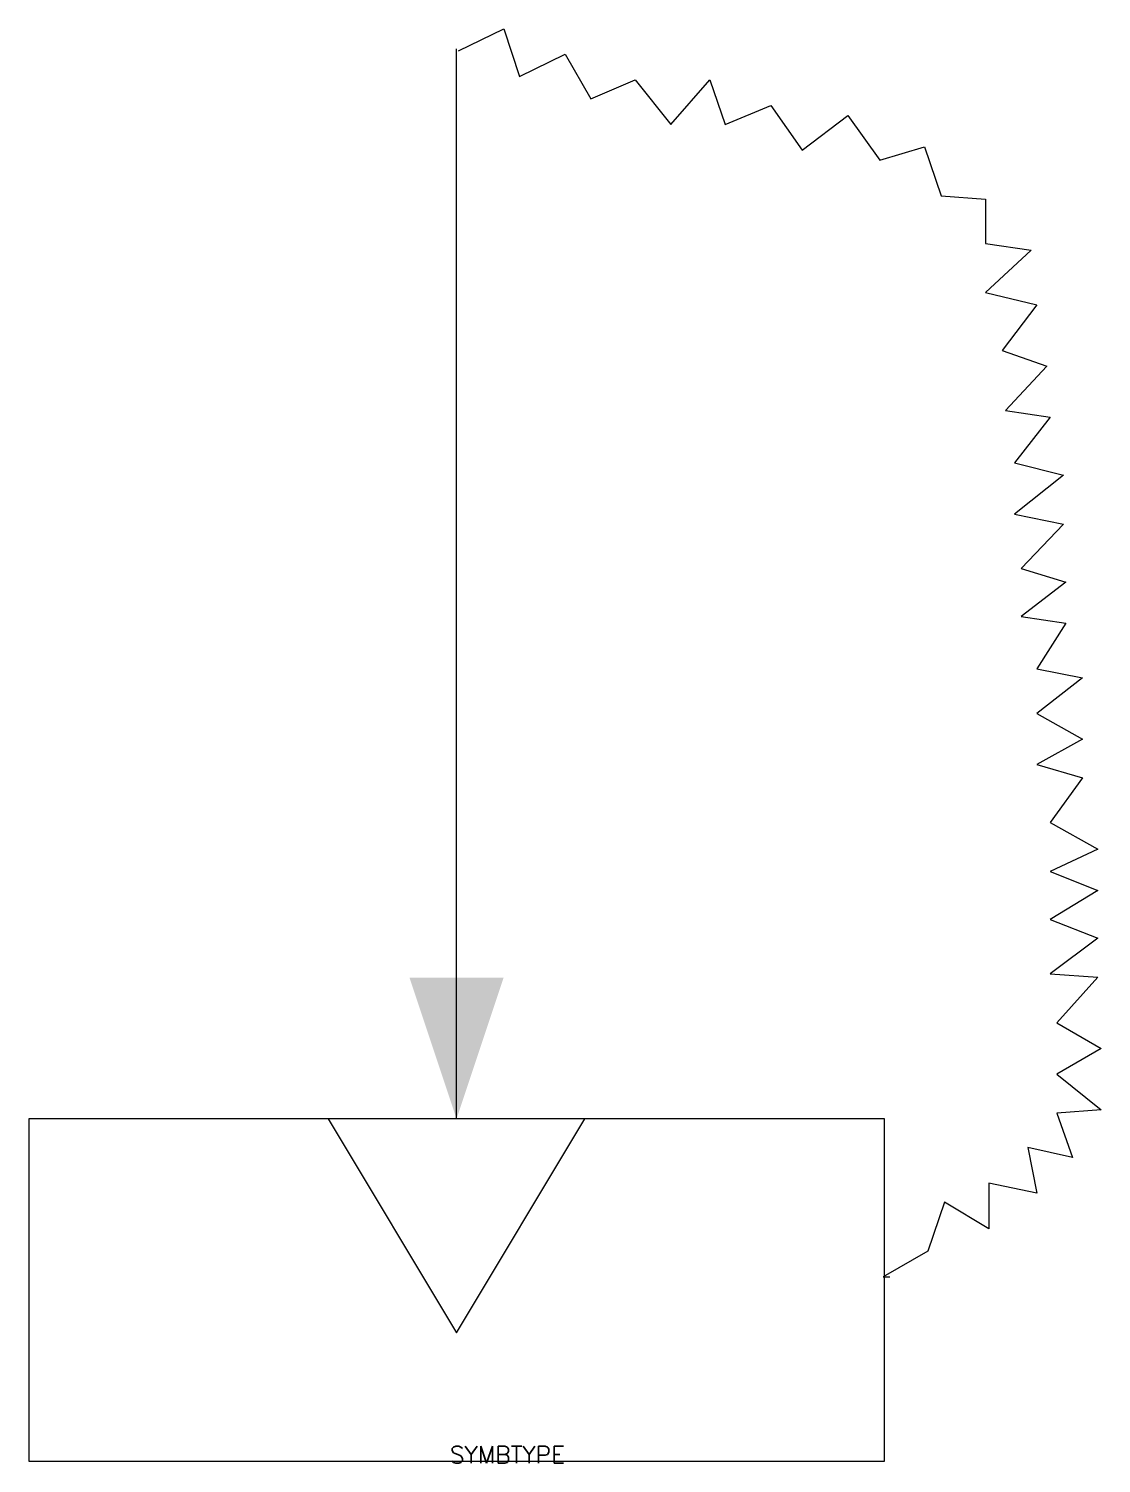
# Model space of a CAD drawing. Extents: x 263.1 to 275.6, y 200 to 216.8.
import ezdxf

# ---------------------------------------------------------------- set-up
doc = ezdxf.new("R2010")
doc.units = 0
doc.header["$LTSCALE"] = 6
doc.header["$MEASUREMENT"] = 0
doc.layers.get('0').update_dxf_attribs({"linetype": 'CONTINUOUS'})
doc.layers.add('1', color=7, linetype='CONTINUOUS')
doc.layers.add('2', color=1, linetype='CONTINUOUS')
doc.styles.get("Standard").update_dxf_attribs({"font": 'simplex', "width": 0.85})

msp = doc.modelspace()

# ---------------------------------------------------------------- linework, layer by layer
at = {"layer": '1'}
for p, q in [((268.099, 216.499), (268.632, 216.759)), ((268.632, 216.759), (268.814, 216.199)), ((268.078, 204.025), (268.078, 216.525)), ((268.814, 216.199), (269.347, 216.46)), ((269.347, 216.46), (269.646, 215.939)), ((269.646, 215.939), (270.166, 216.16)), ((270.166, 216.16), (270.582, 215.64)), ((270.582, 215.64), (271.037, 216.16)), ((271.037, 216.16), (271.219, 215.64)), ((271.219, 215.64), (271.752, 215.861)), ((271.752, 215.861), (272.116, 215.341)), ((272.116, 215.341), (272.649, 215.744)), ((272.649, 215.744), (273.026, 215.224)), ((273.026, 215.224), (273.546, 215.38)), ((273.546, 215.38), (273.741, 214.808)), ((273.741, 214.808), (274.261, 214.769)), ((274.261, 214.769), (274.261, 214.249)), ((274.261, 214.249), (274.794, 214.171)), ((274.794, 214.171), (274.261, 213.676)), ((274.261, 213.676), (274.859, 213.533)), ((274.859, 213.533), (274.456, 213)), ((274.456, 213), (274.976, 212.818)), ((274.976, 212.818), (274.495, 212.298)), ((274.495, 212.298), (275.015, 212.22)), ((275.015, 212.22), (274.599, 211.686)), ((274.599, 211.686), (275.171, 211.543)), ((275.171, 211.543), (274.599, 211.088)), ((274.599, 211.088), (275.171, 210.971)), ((275.171, 210.971), (274.677, 210.451)), ((274.677, 210.451), (275.197, 210.295)), ((275.197, 210.295), (274.677, 209.892)), ((274.677, 209.892), (275.197, 209.814)), ((275.197, 209.814), (274.859, 209.28)), ((274.859, 209.28), (275.392, 209.176)), ((275.392, 209.176), (274.859, 208.76)), ((274.859, 208.76), (275.392, 208.461)), ((275.392, 208.461), (274.859, 208.162)), ((274.859, 208.162), (275.392, 208.006)), ((275.392, 208.006), (275.015, 207.485)), ((275.015, 207.485), (275.574, 207.173)), ((275.574, 207.173), (275.015, 206.913)), ((275.015, 206.913), (275.574, 206.692)), ((275.574, 206.692), (275.015, 206.354)), ((275.015, 206.354), (275.574, 206.133)), ((275.574, 206.133), (275.015, 205.717)), ((275.015, 205.717), (275.574, 205.678)), ((275.574, 205.678), (275.093, 205.144)), ((275.093, 205.144), (275.613, 204.845)), ((275.613, 204.845), (275.093, 204.546)), ((275.093, 204.546), (275.613, 204.13)), ((275.613, 204.13), (275.093, 204.091)), ((273.078, 204.025), (263.078, 204.025)), ((263.078, 204.025), (263.078, 200.025)), ((266.578, 204.025), (268.078, 201.525)), ((268.078, 201.525), (269.578, 204.025)), ((273.078, 200.025), (273.078, 204.025)), ((275.093, 204.091), (275.275, 203.571)), ((275.275, 203.571), (274.755, 203.688)), ((274.755, 203.688), (274.859, 203.154)), ((274.859, 203.154), (274.3, 203.272)), ((274.3, 203.272), (274.3, 202.738)), ((273.78, 203.05), (273.585, 202.478)), ((274.3, 202.738), (273.78, 203.05)), ((273.585, 202.478), (273.065, 202.179)), ((273.065, 202.179), (273.143, 202.179)), ((263.078, 200.025), (273.078, 200.025))]:
    msp.add_line(p, q, dxfattribs=at)
at = {"layer": '2'}
msp.add_solid([(268.628, 205.675), (268.078, 204.025), (268.628, 205.675), (267.528, 205.675)], dxfattribs=at)

# ---------------------------------------------------------------- texts
at = {"flags": 1}
msp.add_attdef('SYMBTYPE', (268, 200), 'GN', height=0.2, dxfattribs=at)

doc.saveas('drawing.dxf')
